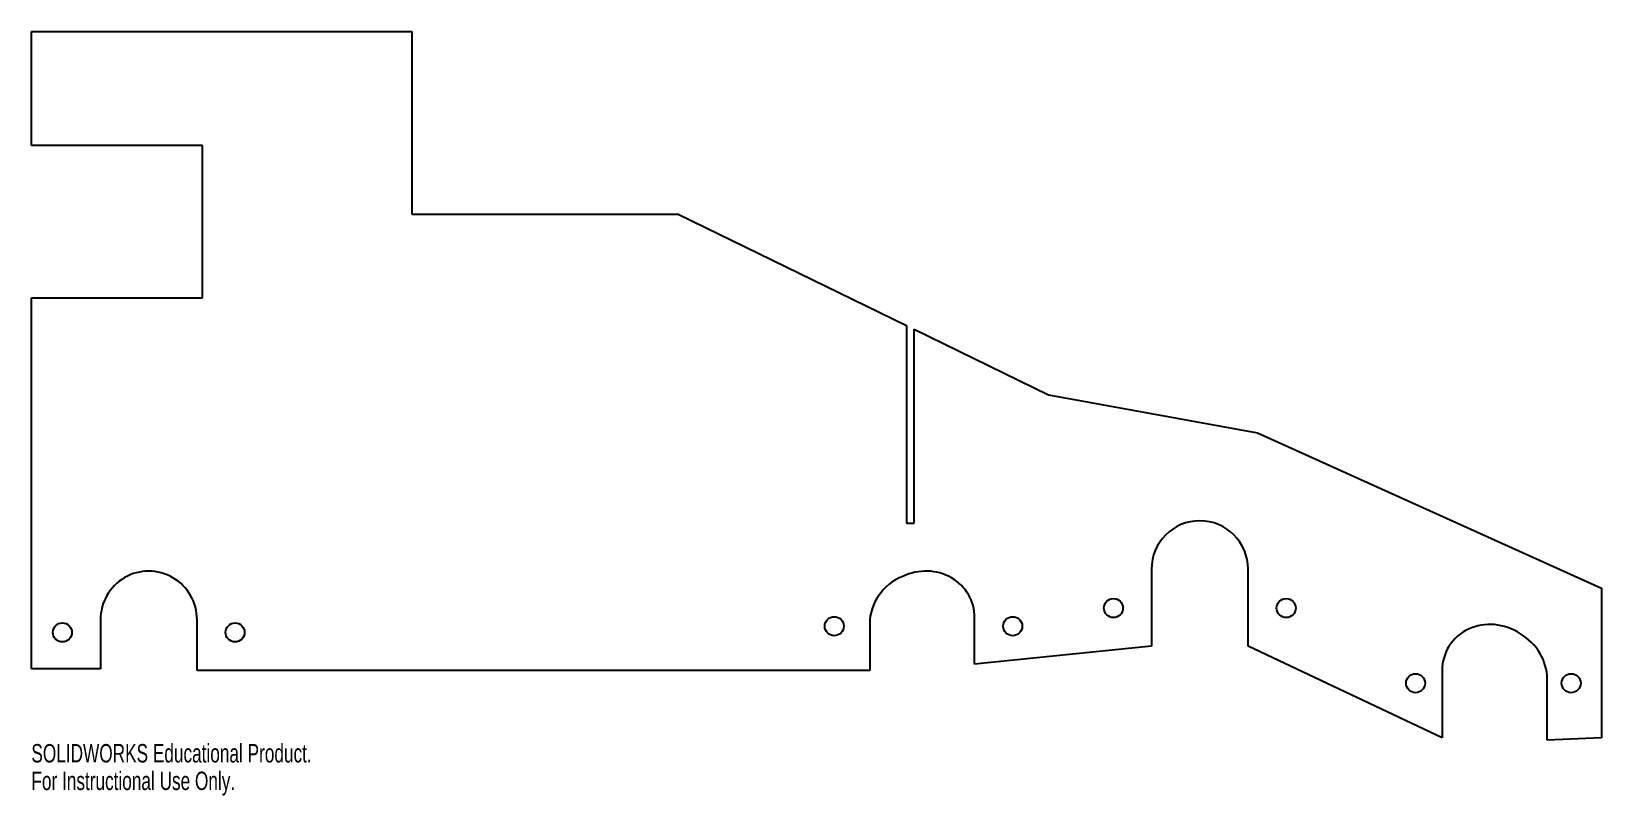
# Model space of a CAD drawing. Header units: millimetres. Extents: x -555 to -142, y 283 to 484.
import ezdxf

# ---------------------------------------------------------------- set-up
doc = ezdxf.new("R2010")
doc.units = ezdxf.units.MM
doc.styles.add('SLDTEXTSTYLE0', font='TXT', dxfattribs={"width": 0.7})

msp = doc.modelspace()

# ---------------------------------------------------------------- linework, layer by layer
at = {"color": 7, "linetype": 'Continuous', "lineweight": 25}
for p, q in [((-554.96, 484), (-454.96, 484)), ((-554.96, 454), (-554.96, 484)), ((-454.96, 484), (-454.96, 436)), ((-509.96, 454), (-554.96, 454)), ((-509.96, 414), (-509.96, 454)), ((-454.96, 436), (-384.94, 436)), ((-384.94, 436), (-324.96, 406.74)), ((-554.96, 414), (-509.96, 414)), ((-554.96, 316.47), (-554.96, 414)), ((-324.96, 406.74), (-324.96, 354.77)), ((-322.96, 405.77), (-287.59, 388.52)), ((-322.96, 354.77), (-322.96, 405.77)), ((-287.59, 388.52), (-232.71, 378.51)), ((-232.71, 378.51), (-142.23, 337.65)), ((-324.96, 354.77), (-322.96, 354.77)), ((-260.54, 342.63), (-260.54, 322.46)), ((-235.14, 322.46), (-235.14, 342.66)), ((-142.23, 337.65), (-142.23, 298.35)), ((-536.82, 329.32), (-536.82, 316.47)), ((-511.42, 316.06), (-511.42, 329.32)), ((-334.61, 328.38), (-334.61, 316.06)), ((-307.02, 317.69), (-307.02, 329.96)), ((-260.54, 322.46), (-307.02, 317.69)), ((-184.13, 298.35), (-235.14, 322.46)), ((-536.82, 316.47), (-554.96, 316.47)), ((-334.61, 316.06), (-511.42, 316.06)), ((-184.13, 316.07), (-184.13, 298.35)), ((-156.53, 297.74), (-156.53, 313.81)), ((-142.23, 298.35), (-156.53, 297.74))]:
    msp.add_line(p, q, dxfattribs=at)
for centre in [(-270.54, 332.46), (-225.14, 332.46), (-343.92, 327.69), (-297.02, 327.69), (-546.82, 326.06), (-501.42, 326.06), (-191.13, 312.71), (-150.23, 312.71)]:
    msp.add_circle(centre, 2.5, dxfattribs=at)
for centre, major_axis, ratio, start_param, end_param in [((-247.84, 342.64), (-1.48, -12.67), 0.995838, 1.687627, 4.829219), ((-524.12, 329.32), (-0.03, -12.85), 0.988517, 1.572832, 4.714425), ((-320.47, 329.32), (-12.44, -5.46), 0.934631, 2.752453, 4.740394), ((-321.17, 329.02), (-12.44, -5.46), 0.934631, 4.684384, 5.894046), ((-170.68, 315.16), (-11.63, 7.3), 0.92484, 4.682435, 6.809444), ((-169.98, 314.72), (-11.63, 7.3), 0.92484, 3.667852, 4.742343)]:
    msp.add_ellipse(centre, major_axis=major_axis, ratio=ratio, start_param=start_param, end_param=end_param, dxfattribs=at)

# ---------------------------------------------------------------- texts
at = {"color": 7, "linetype": 'Continuous', "char_height": 4.8336, "attachment_point": 1, "style": 'SLDTEXTSTYLE0'}
for s, insert in [('SOLIDWORKS Educational Product.', (-554.96, 296.72)), ('For Instructional Use Only.', (-554.96, 289.47))]:
    msp.add_mtext(s, dxfattribs=dict(at, insert=insert))

doc.saveas('drawing.dxf')
